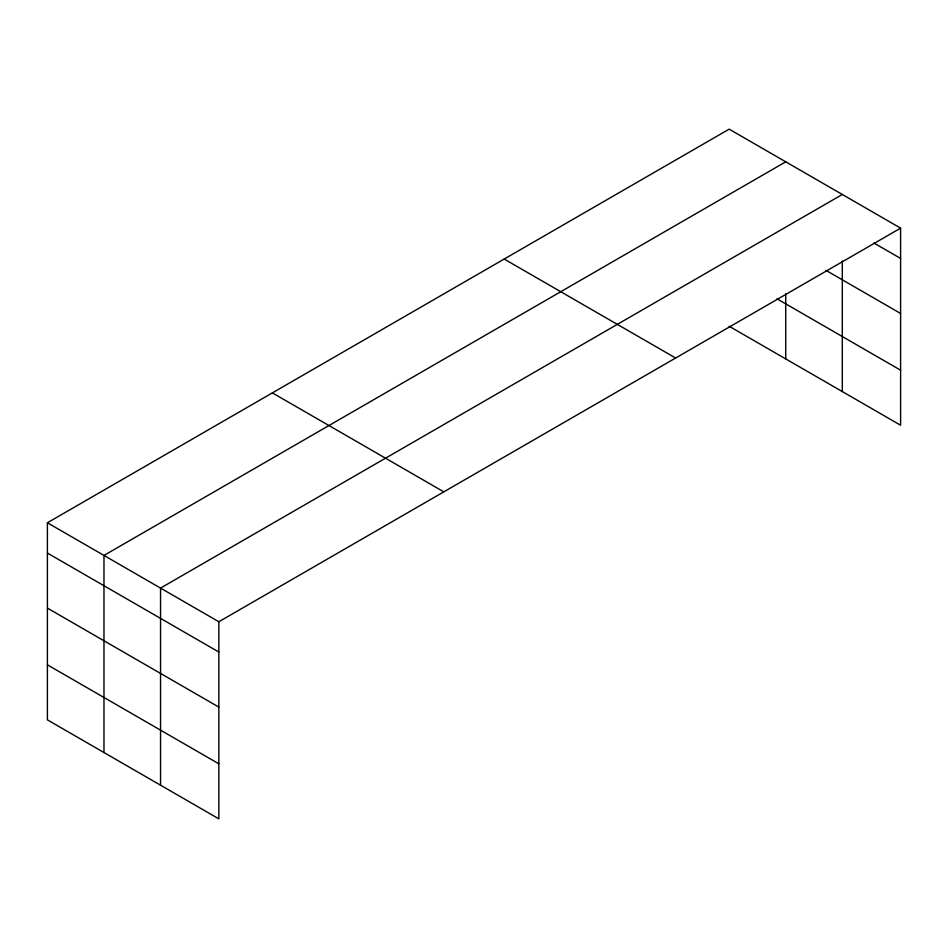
<?xml version="1.0" encoding="UTF-8"?>
<svg xmlns="http://www.w3.org/2000/svg" width="948" height="948" viewBox="0 0 948 948"><rect width="100%" height="100%" fill="white"/><g stroke="black" fill="none" stroke-linecap="round" stroke-linejoin="round"><path stroke-width="1.42" d="M900.6 228.136L729.166 129.153L47.4 522.775L47.4 719.864L218.834 818.847L218.834 621.746L900.6 228.136L900.6 425.225L729.166 326.254M842.31 260.984L842.31 391.571M785.738 161.824L103.972 555.433L103.972 752.534M842.31 194.482L160.544 588.092L160.544 785.193M873.985 243.067L900.6 258.425M825.969 270.381L900.6 313.468M776.945 298.786L900.6 370.182M504.182 259.053L675.616 358.024M272.384 392.875L443.818 491.858M47.4 522.775L218.834 621.746M47.4 553.063L218.834 652.034M47.4 608.106L218.834 707.09M47.4 664.821L218.834 763.804M785.738 293.69L785.738 358.913"/></g></svg>
